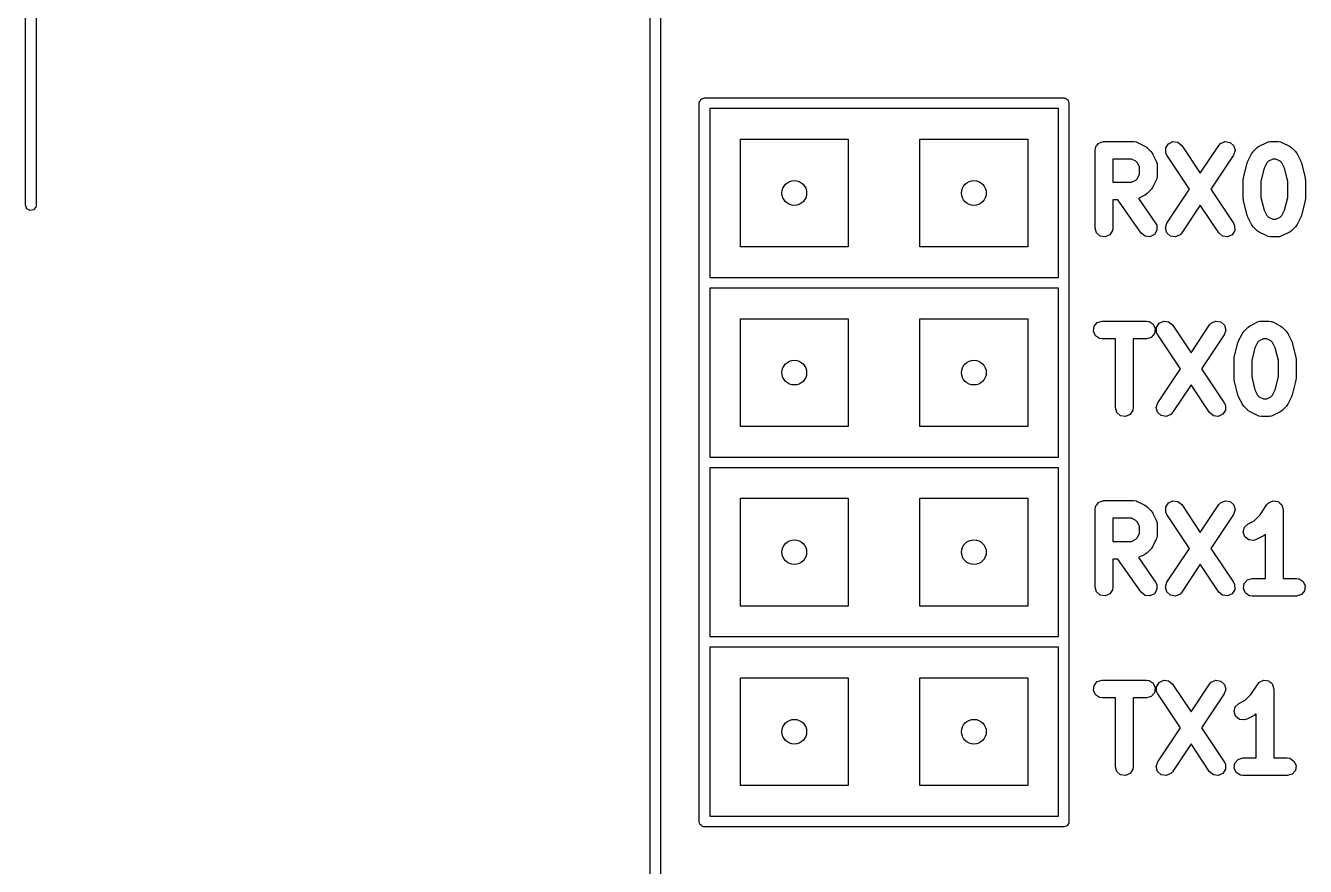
# Model space of a CAD drawing. Extents: x 0.02 to 3.19, y 0.04 to 3.94.
# Drawn here: x 2.472 to 3.185, y 2.2 to 2.668 of the extents above; entities that cross this region are included whole.
import ezdxf

# ---------------------------------------------------------------- set-up
doc = ezdxf.new("R2010")
doc.units = 0
doc.header["$MEASUREMENT"] = 0
doc.layers.add('BLACK', color=7, linetype='CONTINUOUS')

msp = doc.modelspace()

# ---------------------------------------------------------------- linework, layer by layer
at = {"layer": 'BLACK', "linetype": 'CONTINUOUS'}
for p, q in [((2.82559, 3.55), (2.82559, 2.05)), ((2.81969, 2.05295), (2.81969, 3.54705)), ((2.47205, 2.56817), (2.47205, 2.7152)), ((2.47795, 2.7152), (2.47795, 2.56817)), ((2.84705, 2.625), (2.84711, 2.62538)), ((2.84705, 2.525), (2.84705, 2.625)), ((2.84709, 2.62551), (2.84716, 2.62563)), ((2.84711, 2.62538), (2.84709, 2.62551)), ((2.84716, 2.62563), (2.84723, 2.62601)), ((2.84723, 2.62601), (2.84772, 2.6266)), ((2.84772, 2.6266), (2.8481, 2.62726)), ((2.8481, 2.62726), (2.84835, 2.62735)), ((2.84835, 2.62735), (2.84852, 2.62756)), ((2.84852, 2.62756), (2.84928, 2.62769)), ((2.84928, 2.62769), (2.85, 2.62795)), ((2.85, 2.62795), (3.05, 2.62795)), ((3.05, 2.62795), (3.05038, 2.62789)), ((3.05038, 2.62789), (3.05051, 2.62791)), ((3.05051, 2.62791), (3.05063, 2.62784)), ((3.05063, 2.62784), (3.05101, 2.62777)), ((3.05101, 2.62777), (3.0516, 2.62728)), ((3.0516, 2.62728), (3.05226, 2.6269)), ((3.05226, 2.6269), (3.05235, 2.62665)), ((3.05235, 2.62665), (3.05256, 2.62648)), ((3.05256, 2.62648), (3.05269, 2.62572)), ((3.05269, 2.62572), (3.05295, 2.625)), ((3.05295, 2.625), (3.05295, 2.525)), ((2.85295, 2.62205), (2.85295, 2.52795)), ((3.04705, 2.62205), (2.85295, 2.62205)), ((3.04705, 2.52795), (3.04705, 2.62205)), ((2.87, 2.545), (2.87, 2.605)), ((2.87, 2.605), (2.93, 2.605)), ((2.93, 2.605), (2.93, 2.545)), ((2.97, 2.545), (2.97, 2.605)), ((2.97, 2.605), (3.03, 2.605)), ((3.03, 2.605), (3.03, 2.545)), ((3.06789, 2.60047), (3.06794, 2.60083)), ((3.06794, 2.60083), (3.06862, 2.60162)), ((3.06862, 2.60162), (3.06919, 2.6025)), ((3.06919, 2.6025), (3.06952, 2.60265)), ((3.06952, 2.60265), (3.06975, 2.60292)), ((3.06975, 2.60292), (3.07076, 2.60322)), ((3.07076, 2.60322), (3.07171, 2.60366)), ((3.07171, 2.60366), (3.07207, 2.6036)), ((3.07207, 2.6036), (3.07241, 2.60371)), ((3.07241, 2.60371), (3.08891, 2.60371)), ((3.08891, 2.60371), (3.0903, 2.60351)), ((3.0903, 2.60351), (3.09067, 2.60326)), ((3.09067, 2.60326), (3.09111, 2.60319)), ((3.09111, 2.60319), (3.09524, 2.60112)), ((3.09524, 2.60112), (3.09639, 2.60033)), ((3.10685, 2.60009), (3.10831, 2.60245)), ((3.10831, 2.60245), (3.11081, 2.60364)), ((3.11081, 2.60364), (3.11356, 2.60329)), ((3.11356, 2.60329), (3.11569, 2.60151)), ((3.11569, 2.60151), (3.12603, 2.586)), ((3.12603, 2.586), (3.13637, 2.60151)), ((3.13637, 2.60151), (3.13731, 2.60256)), ((3.13731, 2.60256), (3.13985, 2.60367)), ((3.13985, 2.60367), (3.14259, 2.60323)), ((3.14259, 2.60323), (3.14465, 2.60137)), ((3.14465, 2.60137), (3.14539, 2.5987)), ((3.15761, 2.6002), (3.15873, 2.60104)), ((3.15873, 2.60104), (3.15882, 2.60106)), ((3.15882, 2.60106), (3.15889, 2.60112)), ((3.15889, 2.60112), (3.16301, 2.60319)), ((3.16301, 2.60319), (3.16434, 2.60363)), ((3.16434, 2.60363), (3.16479, 2.60358)), ((3.16479, 2.60358), (3.16521, 2.60371)), ((3.16521, 2.60371), (3.16934, 2.60371)), ((3.16934, 2.60371), (3.17072, 2.60351)), ((3.17072, 2.60351), (3.1711, 2.60326)), ((3.1711, 2.60326), (3.17154, 2.60319)), ((3.17154, 2.60319), (3.17566, 2.60112)), ((3.17566, 2.60112), (3.17681, 2.60033)), ((3.06749, 2.59878), (3.06769, 2.60017)), ((3.06749, 2.55548), (3.06749, 2.59878)), ((3.06769, 2.60017), (3.06789, 2.60047)), ((3.08775, 2.59386), (3.07733, 2.59386)), ((3.07733, 2.59386), (3.07733, 2.58102)), ((3.09012, 2.59268), (3.08775, 2.59386)), ((3.09639, 2.60033), (3.09643, 2.60025)), ((3.09643, 2.60025), (3.09652, 2.6002)), ((3.09652, 2.6002), (3.09858, 2.59814)), ((3.09858, 2.59814), (3.09942, 2.59702)), ((3.09942, 2.59702), (3.09944, 2.59693)), ((3.09944, 2.59693), (3.0995, 2.59686)), ((3.0995, 2.59686), (3.10156, 2.59274)), ((3.1069, 2.59732), (3.10685, 2.60009)), ((3.1075, 2.59605), (3.1069, 2.59732)), ((3.12012, 2.57713), (3.1075, 2.59605)), ((3.14456, 2.59605), (3.13195, 2.57713)), ((3.14539, 2.5987), (3.14456, 2.59605)), ((3.15256, 2.59274), (3.15463, 2.59686)), ((3.15463, 2.59686), (3.15542, 2.59801)), ((3.15542, 2.59801), (3.1555, 2.59806)), ((3.1555, 2.59806), (3.15555, 2.59814)), ((3.15555, 2.59814), (3.15761, 2.6002)), ((3.16638, 2.59386), (3.164, 2.59268)), ((3.16818, 2.59386), (3.16638, 2.59386)), ((3.17055, 2.59268), (3.16818, 2.59386)), ((3.17681, 2.60033), (3.17686, 2.60025)), ((3.17686, 2.60025), (3.17694, 2.6002)), ((3.17694, 2.6002), (3.179, 2.59814)), ((3.179, 2.59814), (3.17984, 2.59702)), ((3.17984, 2.59702), (3.17986, 2.59693)), ((3.17986, 2.59693), (3.17993, 2.59686)), ((3.17993, 2.59686), (3.18199, 2.59274)), ((3.09105, 2.59174), (3.09012, 2.59268)), ((3.09224, 2.58937), (3.09105, 2.59174)), ((3.09224, 2.58551), (3.09224, 2.58937)), ((3.10156, 2.59274), (3.102, 2.59141)), ((3.102, 2.59141), (3.10196, 2.59096)), ((3.10196, 2.59096), (3.10208, 2.59054)), ((3.10208, 2.59054), (3.10208, 2.58435)), ((3.15013, 2.58348), (3.15219, 2.59173)), ((3.15219, 2.59173), (3.15253, 2.59257)), ((3.15253, 2.59257), (3.15256, 2.59274)), ((3.16161, 2.58882), (3.15982, 2.58168)), ((3.16307, 2.59174), (3.16161, 2.58882)), ((3.164, 2.59268), (3.16307, 2.59174)), ((3.17148, 2.59174), (3.17055, 2.59268)), ((3.17294, 2.58882), (3.17148, 2.59174)), ((3.17473, 2.58168), (3.17294, 2.58882)), ((3.18199, 2.59274), (3.18227, 2.59188)), ((3.18227, 2.59188), (3.18236, 2.59173)), ((3.18236, 2.59173), (3.18442, 2.58348)), ((3.07733, 2.58102), (3.08775, 2.58102)), ((3.08775, 2.58102), (3.09012, 2.58221)), ((3.09012, 2.58221), (3.09105, 2.58314)), ((3.09105, 2.58314), (3.09224, 2.58551)), ((3.10156, 2.58215), (3.0995, 2.57802)), ((3.10164, 2.58259), (3.10156, 2.58215)), ((3.10188, 2.58296), (3.10164, 2.58259)), ((3.10208, 2.58435), (3.10188, 2.58296)), ((3.14998, 2.58229), (3.15013, 2.58335)), ((3.14998, 2.57198), (3.14998, 2.58229)), ((3.15013, 2.58335), (3.15013, 2.58348)), ((3.15982, 2.58168), (3.15982, 2.57258)), ((3.17473, 2.57258), (3.17473, 2.58168)), ((3.18442, 2.58348), (3.18453, 2.58241)), ((3.18453, 2.58241), (3.18457, 2.58229)), ((3.18457, 2.58229), (3.18457, 2.57198)), ((3.09524, 2.57376), (3.09163, 2.57196)), ((3.0953, 2.57382), (3.09524, 2.57376)), ((3.09539, 2.57384), (3.0953, 2.57382)), ((3.09652, 2.57468), (3.09539, 2.57384)), ((3.09858, 2.57674), (3.09652, 2.57468)), ((3.09862, 2.57683), (3.09858, 2.57674)), ((3.0987, 2.57687), (3.09862, 2.57683)), ((3.0995, 2.57802), (3.0987, 2.57687)), ((3.1075, 2.55821), (3.12012, 2.57713)), ((3.13195, 2.57713), (3.14456, 2.55821)), ((3.15982, 2.57258), (3.16161, 2.56544)), ((3.17294, 2.56544), (3.17473, 2.57258)), ((2.47274, 2.56628), (2.47205, 2.56817)), ((2.47449, 2.56527), (2.47274, 2.56628)), ((2.47648, 2.56562), (2.47449, 2.56527)), ((2.47777, 2.56716), (2.47648, 2.56562)), ((2.47795, 2.56817), (2.47777, 2.56716)), ((3.08016, 2.57118), (3.07733, 2.57118)), ((3.07733, 2.57118), (3.07733, 2.55548)), ((3.09313, 2.55266), (3.08016, 2.57118)), ((3.09163, 2.57196), (3.10119, 2.5583)), ((3.12603, 2.56826), (3.11569, 2.55275)), ((3.13637, 2.55275), (3.12603, 2.56826)), ((3.15002, 2.57185), (3.14998, 2.57198)), ((3.15013, 2.57078), (3.15002, 2.57185)), ((3.15219, 2.56253), (3.15013, 2.57078)), ((3.16161, 2.56544), (3.16307, 2.56252)), ((3.17148, 2.56252), (3.17294, 2.56544)), ((3.18442, 2.57078), (3.18236, 2.56253)), ((3.18457, 2.57198), (3.18442, 2.57092)), ((3.18442, 2.57092), (3.18442, 2.57078)), ((3.10119, 2.5583), (3.10182, 2.55705)), ((3.10667, 2.55556), (3.1075, 2.55821)), ((3.14456, 2.55821), (3.14516, 2.55694)), ((3.15228, 2.56238), (3.15219, 2.56253)), ((3.15256, 2.56153), (3.15228, 2.56238)), ((3.15463, 2.5574), (3.15256, 2.56153)), ((3.16307, 2.56252), (3.164, 2.56158)), ((3.164, 2.56158), (3.16638, 2.5604)), ((3.16638, 2.5604), (3.16818, 2.5604)), ((3.16818, 2.5604), (3.17055, 2.56158)), ((3.17055, 2.56158), (3.17148, 2.56252)), ((3.18199, 2.56153), (3.17993, 2.5574)), ((3.18202, 2.56169), (3.18199, 2.56153)), ((3.18236, 2.56253), (3.18202, 2.56169)), ((3.06827, 2.55282), (3.06749, 2.55548)), ((3.07037, 2.551), (3.06827, 2.55282)), ((3.07311, 2.55061), (3.07037, 2.551)), ((3.07564, 2.55176), (3.07311, 2.55061)), ((3.07713, 2.55409), (3.07564, 2.55176)), ((3.07733, 2.55548), (3.07713, 2.55409)), ((3.09529, 2.55092), (3.09313, 2.55266)), ((3.09805, 2.55064), (3.09529, 2.55092)), ((3.10053, 2.55189), (3.09805, 2.55064)), ((3.10193, 2.55428), (3.10053, 2.55189)), ((3.10182, 2.55705), (3.10193, 2.55428)), ((3.10741, 2.55289), (3.10667, 2.55556)), ((3.10948, 2.55104), (3.10741, 2.55289)), ((3.11221, 2.55059), (3.10948, 2.55104)), ((3.11476, 2.5517), (3.11221, 2.55059)), ((3.11569, 2.55275), (3.11476, 2.5517)), ((3.1385, 2.55097), (3.13637, 2.55275)), ((3.14125, 2.55062), (3.1385, 2.55097)), ((3.14375, 2.55181), (3.14125, 2.55062)), ((3.14521, 2.55417), (3.14375, 2.55181)), ((3.14516, 2.55694), (3.14521, 2.55417)), ((3.15469, 2.55733), (3.15463, 2.5574)), ((3.15471, 2.55724), (3.15469, 2.55733)), ((3.15555, 2.55612), (3.15471, 2.55724)), ((3.15761, 2.55406), (3.15555, 2.55612)), ((3.15769, 2.55402), (3.15761, 2.55406)), ((3.15774, 2.55394), (3.15769, 2.55402)), ((3.15889, 2.55314), (3.15774, 2.55394)), ((3.16301, 2.55108), (3.15889, 2.55314)), ((3.16345, 2.551), (3.16301, 2.55108)), ((3.16383, 2.55076), (3.16345, 2.551)), ((3.17154, 2.55108), (3.17021, 2.55063)), ((3.17566, 2.55314), (3.17154, 2.55108)), ((3.17573, 2.5532), (3.17566, 2.55314)), ((3.17582, 2.55322), (3.17573, 2.5532)), ((3.17694, 2.55406), (3.17582, 2.55322)), ((3.179, 2.55612), (3.17694, 2.55406)), ((3.17905, 2.5562), (3.179, 2.55612)), ((3.17913, 2.55625), (3.17905, 2.5562)), ((3.17993, 2.5574), (3.17913, 2.55625)), ((2.93, 2.545), (2.87, 2.545)), ((3.03, 2.545), (2.97, 2.545)), ((3.16521, 2.55056), (3.16383, 2.55076)), ((3.16934, 2.55056), (3.16521, 2.55056)), ((3.16977, 2.55068), (3.16934, 2.55056)), ((3.17021, 2.55063), (3.16977, 2.55068)), ((2.84705, 2.425), (2.84705, 2.525)), ((2.84705, 2.525), (2.84705, 2.525)), ((2.85295, 2.52795), (3.04705, 2.52795)), ((3.05295, 2.525), (3.05295, 2.425)), ((2.85295, 2.52205), (2.85295, 2.42795)), ((3.04705, 2.52205), (2.85295, 2.52205)), ((3.04705, 2.42795), (3.04705, 2.52205)), ((2.87, 2.445), (2.87, 2.505)), ((2.87, 2.505), (2.93, 2.505)), ((2.93, 2.505), (2.93, 2.445)), ((2.97, 2.445), (2.97, 2.505)), ((2.97, 2.505), (3.03, 2.505)), ((3.03, 2.505), (3.03, 2.445)), ((3.06691, 2.50083), (3.06872, 2.50292)), ((3.06872, 2.50292), (3.07138, 2.50371)), ((3.07138, 2.50371), (3.09613, 2.50371)), ((3.09613, 2.50371), (3.09752, 2.50351)), ((3.09752, 2.50351), (3.09985, 2.50201)), ((3.09985, 2.50201), (3.101, 2.49948)), ((3.1017, 2.50009), (3.10316, 2.50245)), ((3.10316, 2.50245), (3.10566, 2.50364)), ((3.10566, 2.50364), (3.10841, 2.50329)), ((3.10841, 2.50329), (3.11053, 2.50151)), ((3.11053, 2.50151), (3.12088, 2.486)), ((3.12088, 2.486), (3.13122, 2.50151)), ((3.13122, 2.50151), (3.13215, 2.50256)), ((3.13215, 2.50256), (3.13469, 2.50367)), ((3.13469, 2.50367), (3.13743, 2.50323)), ((3.13743, 2.50323), (3.1395, 2.50137)), ((3.1395, 2.50137), (3.14023, 2.4987)), ((3.15245, 2.5002), (3.15358, 2.50104)), ((3.15358, 2.50104), (3.15367, 2.50106)), ((3.15367, 2.50106), (3.15373, 2.50112)), ((3.15373, 2.50112), (3.15786, 2.50319)), ((3.15786, 2.50319), (3.15919, 2.50363)), ((3.15919, 2.50363), (3.15963, 2.50358)), ((3.15963, 2.50358), (3.16006, 2.50371)), ((3.16006, 2.50371), (3.16418, 2.50371)), ((3.16418, 2.50371), (3.16557, 2.50351)), ((3.16557, 2.50351), (3.16594, 2.50326)), ((3.16594, 2.50326), (3.16638, 2.50319)), ((3.16638, 2.50319), (3.17051, 2.50112)), ((3.17051, 2.50112), (3.17166, 2.50033)), ((3.06651, 2.49808), (3.06691, 2.50083)), ((3.06766, 2.49556), (3.06651, 2.49808)), ((3.07, 2.49406), (3.06766, 2.49556)), ((3.07138, 2.49386), (3.07, 2.49406)), ((3.07883, 2.49386), (3.07138, 2.49386)), ((3.07883, 2.45548), (3.07883, 2.49386)), ((3.09613, 2.49386), (3.08868, 2.49386)), ((3.08868, 2.49386), (3.08868, 2.45548)), ((3.09879, 2.49464), (3.09613, 2.49386)), ((3.10061, 2.49674), (3.09879, 2.49464)), ((3.101, 2.49948), (3.10061, 2.49674)), ((3.10174, 2.49732), (3.1017, 2.50009)), ((3.10235, 2.49605), (3.10174, 2.49732)), ((3.11496, 2.47713), (3.10235, 2.49605)), ((3.13941, 2.49605), (3.12679, 2.47713)), ((3.14023, 2.4987), (3.13941, 2.49605)), ((3.14741, 2.49274), (3.14947, 2.49686)), ((3.14947, 2.49686), (3.15027, 2.49801)), ((3.15027, 2.49801), (3.15035, 2.49806)), ((3.15035, 2.49806), (3.15039, 2.49814)), ((3.15039, 2.49814), (3.15245, 2.5002)), ((3.16122, 2.49386), (3.15885, 2.49268)), ((3.16302, 2.49386), (3.16122, 2.49386)), ((3.16539, 2.49268), (3.16302, 2.49386)), ((3.17166, 2.50033), (3.17171, 2.50025)), ((3.17171, 2.50025), (3.17179, 2.5002)), ((3.17179, 2.5002), (3.17385, 2.49814)), ((3.17385, 2.49814), (3.17469, 2.49702)), ((3.17469, 2.49702), (3.17471, 2.49693)), ((3.17471, 2.49693), (3.17477, 2.49686)), ((3.17477, 2.49686), (3.17683, 2.49274)), ((3.14497, 2.48348), (3.14703, 2.49173)), ((3.14703, 2.49173), (3.14738, 2.49257)), ((3.14738, 2.49257), (3.14741, 2.49274)), ((3.15645, 2.48882), (3.15467, 2.48168)), ((3.15792, 2.49174), (3.15645, 2.48882)), ((3.15885, 2.49268), (3.15792, 2.49174)), ((3.16632, 2.49174), (3.16539, 2.49268)), ((3.16779, 2.48882), (3.16632, 2.49174)), ((3.16957, 2.48168), (3.16779, 2.48882)), ((3.17683, 2.49274), (3.17712, 2.49188)), ((3.17712, 2.49188), (3.17721, 2.49173)), ((3.17721, 2.49173), (3.17927, 2.48348)), ((3.14483, 2.48229), (3.14498, 2.48335)), ((3.14483, 2.47198), (3.14483, 2.48229)), ((3.14498, 2.48335), (3.14497, 2.48348)), ((3.15467, 2.48168), (3.15467, 2.47258)), ((3.16957, 2.47258), (3.16957, 2.48168)), ((3.17927, 2.48348), (3.17938, 2.48241)), ((3.17938, 2.48241), (3.17942, 2.48229)), ((3.17942, 2.48229), (3.17942, 2.47198)), ((3.10235, 2.45821), (3.11496, 2.47713)), ((3.12679, 2.47713), (3.13941, 2.45821)), ((3.15467, 2.47258), (3.15645, 2.46544)), ((3.16779, 2.46544), (3.16957, 2.47258)), ((3.12088, 2.46826), (3.11053, 2.45275)), ((3.13122, 2.45275), (3.12088, 2.46826)), ((3.14486, 2.47185), (3.14483, 2.47198)), ((3.14497, 2.47078), (3.14486, 2.47185)), ((3.14703, 2.46253), (3.14497, 2.47078)), ((3.15645, 2.46544), (3.15792, 2.46252)), ((3.16632, 2.46252), (3.16779, 2.46544)), ((3.17927, 2.47078), (3.17721, 2.46253)), ((3.17942, 2.47198), (3.17926, 2.47092)), ((3.17926, 2.47092), (3.17927, 2.47078)), ((3.10152, 2.45556), (3.10235, 2.45821)), ((3.13941, 2.45821), (3.14001, 2.45694)), ((3.14712, 2.46238), (3.14703, 2.46253)), ((3.14741, 2.46153), (3.14712, 2.46238)), ((3.14947, 2.4574), (3.14741, 2.46153)), ((3.15792, 2.46252), (3.15885, 2.46158)), ((3.15885, 2.46158), (3.16122, 2.4604)), ((3.16122, 2.4604), (3.16302, 2.4604)), ((3.16302, 2.4604), (3.16539, 2.46158)), ((3.16539, 2.46158), (3.16632, 2.46252)), ((3.17683, 2.46153), (3.17477, 2.4574)), ((3.17686, 2.46169), (3.17683, 2.46153)), ((3.17721, 2.46253), (3.17686, 2.46169)), ((3.07962, 2.45282), (3.07883, 2.45548)), ((3.08171, 2.451), (3.07962, 2.45282)), ((3.08698, 2.45176), (3.08446, 2.45061)), ((3.08848, 2.45409), (3.08698, 2.45176)), ((3.08868, 2.45548), (3.08848, 2.45409)), ((3.10226, 2.45289), (3.10152, 2.45556)), ((3.10432, 2.45104), (3.10226, 2.45289)), ((3.1096, 2.4517), (3.10706, 2.45059)), ((3.11053, 2.45275), (3.1096, 2.4517)), ((3.13334, 2.45097), (3.13122, 2.45275)), ((3.1386, 2.45181), (3.13609, 2.45062)), ((3.14006, 2.45417), (3.1386, 2.45181)), ((3.14001, 2.45694), (3.14006, 2.45417)), ((3.14953, 2.45733), (3.14947, 2.4574)), ((3.14955, 2.45724), (3.14953, 2.45733)), ((3.15039, 2.45612), (3.14955, 2.45724)), ((3.15245, 2.45406), (3.15039, 2.45612)), ((3.15253, 2.45402), (3.15245, 2.45406)), ((3.15258, 2.45394), (3.15253, 2.45402)), ((3.15373, 2.45314), (3.15258, 2.45394)), ((3.15786, 2.45108), (3.15373, 2.45314)), ((3.1583, 2.451), (3.15786, 2.45108)), ((3.16638, 2.45108), (3.16505, 2.45063)), ((3.17051, 2.45314), (3.16638, 2.45108)), ((3.17058, 2.4532), (3.17051, 2.45314)), ((3.17067, 2.45322), (3.17058, 2.4532)), ((3.17179, 2.45406), (3.17067, 2.45322)), ((3.17385, 2.45612), (3.17179, 2.45406)), ((3.17389, 2.4562), (3.17385, 2.45612)), ((3.17397, 2.45625), (3.17389, 2.4562)), ((3.17477, 2.4574), (3.17397, 2.45625)), ((2.93, 2.445), (2.87, 2.445)), ((3.03, 2.445), (2.97, 2.445)), ((3.08446, 2.45061), (3.08171, 2.451)), ((3.10706, 2.45059), (3.10432, 2.45104)), ((3.13609, 2.45062), (3.13334, 2.45097)), ((3.15867, 2.45076), (3.1583, 2.451)), ((3.16006, 2.45056), (3.15867, 2.45076)), ((3.16418, 2.45056), (3.16006, 2.45056)), ((3.16461, 2.45068), (3.16418, 2.45056)), ((3.16505, 2.45063), (3.16461, 2.45068)), ((2.84705, 2.325), (2.84705, 2.425)), ((2.84705, 2.425), (2.84705, 2.425)), ((2.85295, 2.42795), (3.04705, 2.42795)), ((3.05295, 2.425), (3.05295, 2.325)), ((2.85295, 2.42205), (2.85295, 2.32795)), ((3.04705, 2.42205), (2.85295, 2.42205)), ((3.04705, 2.32795), (3.04705, 2.42205)), ((2.87, 2.345), (2.87, 2.405)), ((2.87, 2.405), (2.93, 2.405)), ((2.93, 2.405), (2.93, 2.345)), ((2.97, 2.345), (2.97, 2.405)), ((2.97, 2.405), (3.03, 2.405)), ((3.03, 2.405), (3.03, 2.345)), ((3.06794, 2.40083), (3.06862, 2.40162)), ((3.06862, 2.40162), (3.06919, 2.4025)), ((3.06919, 2.4025), (3.06952, 2.40265)), ((3.06952, 2.40265), (3.06975, 2.40292)), ((3.06975, 2.40292), (3.07076, 2.40322)), ((3.07076, 2.40322), (3.07171, 2.40366)), ((3.07171, 2.40366), (3.07207, 2.4036)), ((3.07207, 2.4036), (3.07241, 2.40371)), ((3.07241, 2.40371), (3.08891, 2.40371)), ((3.08891, 2.40371), (3.0903, 2.40351)), ((3.0903, 2.40351), (3.09067, 2.40326)), ((3.09067, 2.40326), (3.09111, 2.40319)), ((3.09111, 2.40319), (3.09524, 2.40112)), ((3.10685, 2.40009), (3.10831, 2.40245)), ((3.10831, 2.40245), (3.11081, 2.40364)), ((3.11081, 2.40364), (3.11356, 2.40329)), ((3.11356, 2.40329), (3.11569, 2.40151)), ((3.11569, 2.40151), (3.12603, 2.386)), ((3.12603, 2.386), (3.13637, 2.40151)), ((3.13637, 2.40151), (3.13731, 2.40256)), ((3.13731, 2.40256), (3.13985, 2.40367)), ((3.13985, 2.40367), (3.14259, 2.40323)), ((3.14259, 2.40323), (3.14465, 2.40137)), ((3.14465, 2.40137), (3.14539, 2.3987)), ((3.15933, 2.39573), (3.16318, 2.40151)), ((3.16318, 2.40151), (3.16402, 2.40244)), ((3.16402, 2.40244), (3.16405, 2.4025)), ((3.16405, 2.4025), (3.16408, 2.40252)), ((3.16408, 2.40252), (3.16412, 2.40256)), ((3.16412, 2.40256), (3.16535, 2.4031)), ((3.16535, 2.4031), (3.16658, 2.40366)), ((3.16658, 2.40366), (3.16662, 2.40365)), ((3.16662, 2.40365), (3.16666, 2.40367)), ((3.16666, 2.40367), (3.16799, 2.40345)), ((3.16799, 2.40345), (3.16932, 2.40326)), ((3.16932, 2.40326), (3.16935, 2.40323)), ((3.16935, 2.40323), (3.1694, 2.40323)), ((3.1694, 2.40323), (3.1704, 2.40233)), ((3.1704, 2.40233), (3.17142, 2.40144)), ((3.17142, 2.40144), (3.17143, 2.4014)), ((3.17143, 2.4014), (3.17146, 2.40137)), ((3.17146, 2.40137), (3.17182, 2.40008)), ((3.06749, 2.39878), (3.06769, 2.40017)), ((3.06749, 2.35548), (3.06749, 2.39878)), ((3.06769, 2.40017), (3.06789, 2.40047)), ((3.06789, 2.40047), (3.06794, 2.40083)), ((3.09524, 2.40112), (3.09639, 2.40033)), ((3.09639, 2.40033), (3.09643, 2.40025)), ((3.09643, 2.40025), (3.09652, 2.4002)), ((3.09652, 2.4002), (3.09858, 2.39814)), ((3.09858, 2.39814), (3.09942, 2.39702)), ((3.09942, 2.39702), (3.09944, 2.39693)), ((3.09944, 2.39693), (3.0995, 2.39686)), ((3.0995, 2.39686), (3.10156, 2.39274)), ((3.1069, 2.39732), (3.10685, 2.40009)), ((3.1075, 2.39605), (3.1069, 2.39732)), ((3.12012, 2.37713), (3.1075, 2.39605)), ((3.14456, 2.39605), (3.13195, 2.37713)), ((3.14539, 2.3987), (3.14456, 2.39605)), ((3.15611, 2.39252), (3.15933, 2.39573)), ((3.17182, 2.40008), (3.1722, 2.39878)), ((3.1722, 2.39878), (3.1722, 2.3604)), ((3.08775, 2.39386), (3.07733, 2.39386)), ((3.07733, 2.39386), (3.07733, 2.38102)), ((3.09012, 2.39268), (3.08775, 2.39386)), ((3.09105, 2.39174), (3.09012, 2.39268)), ((3.09224, 2.38937), (3.09105, 2.39174)), ((3.09224, 2.38551), (3.09224, 2.38937)), ((3.10156, 2.39274), (3.102, 2.39141)), ((3.102, 2.39141), (3.10196, 2.39096)), ((3.10196, 2.39096), (3.10208, 2.39054)), ((3.10208, 2.39054), (3.10208, 2.38435)), ((3.14998, 2.38624), (3.15067, 2.38892)), ((3.15067, 2.38892), (3.1527, 2.39081)), ((3.1527, 2.39081), (3.15611, 2.39252)), ((3.07733, 2.38102), (3.08775, 2.38102)), ((3.08775, 2.38102), (3.09012, 2.38221)), ((3.09012, 2.38221), (3.09105, 2.38314)), ((3.09105, 2.38314), (3.09224, 2.38551)), ((3.10156, 2.38215), (3.0995, 2.37802)), ((3.10164, 2.38259), (3.10156, 2.38215)), ((3.10188, 2.38296), (3.10164, 2.38259)), ((3.10208, 2.38435), (3.10188, 2.38296)), ((3.15086, 2.38361), (3.14998, 2.38624)), ((3.15302, 2.38186), (3.15086, 2.38361)), ((3.15577, 2.38157), (3.15302, 2.38186)), ((3.1571, 2.38201), (3.15577, 2.38157)), ((3.16123, 2.38407), (3.1571, 2.38201)), ((3.1613, 2.38413), (3.16123, 2.38407)), ((3.16139, 2.38415), (3.1613, 2.38413)), ((3.16235, 2.38488), (3.16139, 2.38415)), ((3.16235, 2.3604), (3.16235, 2.38488)), ((3.09524, 2.37376), (3.09163, 2.37196)), ((3.0953, 2.37382), (3.09524, 2.37376)), ((3.09539, 2.37384), (3.0953, 2.37382)), ((3.09652, 2.37468), (3.09539, 2.37384)), ((3.09858, 2.37674), (3.09652, 2.37468)), ((3.09862, 2.37683), (3.09858, 2.37674)), ((3.0987, 2.37687), (3.09862, 2.37683)), ((3.0995, 2.37802), (3.0987, 2.37687)), ((3.1075, 2.35821), (3.12012, 2.37713)), ((3.13195, 2.37713), (3.14456, 2.35821)), ((3.08016, 2.37118), (3.07733, 2.37118)), ((3.07733, 2.37118), (3.07733, 2.35548)), ((3.09313, 2.35265), (3.08016, 2.37118)), ((3.09163, 2.37196), (3.10119, 2.3583)), ((3.12603, 2.36826), (3.11569, 2.35275)), ((3.13637, 2.35275), (3.12603, 2.36826)), ((3.15043, 2.35752), (3.15224, 2.35962)), ((3.15224, 2.35962), (3.1549, 2.3604)), ((3.1549, 2.3604), (3.16235, 2.3604)), ((3.1722, 2.3604), (3.17965, 2.3604)), ((3.17965, 2.3604), (3.18104, 2.3602)), ((3.18104, 2.3602), (3.18337, 2.3587)), ((3.18337, 2.3587), (3.18452, 2.35618)), ((3.06827, 2.35282), (3.06749, 2.35548)), ((3.07037, 2.351), (3.06827, 2.35282)), ((3.07564, 2.35176), (3.07311, 2.35061)), ((3.07713, 2.35409), (3.07564, 2.35176)), ((3.07733, 2.35548), (3.07713, 2.35409)), ((3.09529, 2.35092), (3.09313, 2.35265)), ((3.10053, 2.35189), (3.09805, 2.35064)), ((3.10193, 2.35428), (3.10053, 2.35189)), ((3.10119, 2.3583), (3.10182, 2.35705)), ((3.10182, 2.35705), (3.10193, 2.35428)), ((3.10667, 2.35556), (3.1075, 2.35821)), ((3.10741, 2.35289), (3.10667, 2.35556)), ((3.10948, 2.35104), (3.10741, 2.35289)), ((3.11476, 2.3517), (3.11221, 2.35059)), ((3.11569, 2.35275), (3.11476, 2.3517)), ((3.1385, 2.35097), (3.13637, 2.35275)), ((3.14375, 2.35181), (3.14125, 2.35062)), ((3.14521, 2.35417), (3.14375, 2.35181)), ((3.14456, 2.35821), (3.14516, 2.35694)), ((3.14516, 2.35694), (3.14521, 2.35417)), ((3.15003, 2.35478), (3.15043, 2.35752)), ((3.15118, 2.35225), (3.15003, 2.35478)), ((3.15352, 2.35076), (3.15118, 2.35225)), ((3.18231, 2.35134), (3.17965, 2.35056)), ((3.18413, 2.35343), (3.18231, 2.35134)), ((3.18452, 2.35618), (3.18413, 2.35343)), ((2.93, 2.345), (2.87, 2.345)), ((3.03, 2.345), (2.97, 2.345)), ((3.07311, 2.35061), (3.07037, 2.351)), ((3.09805, 2.35064), (3.09529, 2.35092)), ((3.11221, 2.35059), (3.10948, 2.35104)), ((3.14125, 2.35062), (3.1385, 2.35097)), ((3.1549, 2.35056), (3.15352, 2.35076)), ((3.17965, 2.35056), (3.1549, 2.35056)), ((2.84705, 2.225), (2.84705, 2.325)), ((2.84705, 2.325), (2.84705, 2.325)), ((2.85295, 2.32795), (3.04705, 2.32795)), ((3.05295, 2.325), (3.05295, 2.225)), ((2.85295, 2.32205), (2.85295, 2.22795)), ((3.04705, 2.32205), (2.85295, 2.32205)), ((3.04705, 2.22795), (3.04705, 2.32205)), ((2.87, 2.245), (2.87, 2.305)), ((2.87, 2.305), (2.93, 2.305)), ((2.93, 2.305), (2.93, 2.245)), ((2.97, 2.245), (2.97, 2.305)), ((2.97, 2.305), (3.03, 2.305)), ((3.03, 2.305), (3.03, 2.245)), ((3.06691, 2.30083), (3.06872, 2.30292)), ((3.06872, 2.30292), (3.07138, 2.30371)), ((3.07138, 2.30371), (3.09613, 2.30371)), ((3.09613, 2.30371), (3.09752, 2.30351)), ((3.09752, 2.30351), (3.09985, 2.30201)), ((3.09985, 2.30201), (3.101, 2.29948)), ((3.1017, 2.30009), (3.10316, 2.30245)), ((3.10316, 2.30245), (3.10566, 2.30364)), ((3.10566, 2.30364), (3.10841, 2.30329)), ((3.10841, 2.30329), (3.11053, 2.30151)), ((3.11053, 2.30151), (3.12088, 2.286)), ((3.12088, 2.286), (3.13122, 2.30151)), ((3.13122, 2.30151), (3.13215, 2.30256)), ((3.13215, 2.30256), (3.13469, 2.30367)), ((3.13469, 2.30367), (3.13743, 2.30323)), ((3.13743, 2.30323), (3.1395, 2.30137)), ((3.15417, 2.29573), (3.15803, 2.30151)), ((3.15803, 2.30151), (3.15886, 2.30244)), ((3.15886, 2.30244), (3.1589, 2.3025)), ((3.1589, 2.3025), (3.15892, 2.30252)), ((3.15892, 2.30252), (3.15896, 2.30256)), ((3.15896, 2.30256), (3.16019, 2.3031)), ((3.16019, 2.3031), (3.16142, 2.30366)), ((3.16142, 2.30366), (3.16146, 2.30365)), ((3.16146, 2.30365), (3.1615, 2.30367)), ((3.1615, 2.30367), (3.16283, 2.30345)), ((3.16283, 2.30345), (3.16416, 2.30326)), ((3.16416, 2.30326), (3.1642, 2.30323)), ((3.1642, 2.30323), (3.16424, 2.30323)), ((3.16424, 2.30323), (3.16524, 2.30233)), ((3.16524, 2.30233), (3.16626, 2.30144)), ((3.16626, 2.30144), (3.16627, 2.3014)), ((3.06651, 2.29808), (3.06691, 2.30083)), ((3.06766, 2.29556), (3.06651, 2.29808)), ((3.07, 2.29406), (3.06766, 2.29556)), ((3.09879, 2.29464), (3.09613, 2.29386)), ((3.10061, 2.29674), (3.09879, 2.29464)), ((3.101, 2.29948), (3.10061, 2.29674)), ((3.10174, 2.29732), (3.1017, 2.30009)), ((3.10235, 2.29605), (3.10174, 2.29732)), ((3.11496, 2.27713), (3.10235, 2.29605)), ((3.13941, 2.29605), (3.12679, 2.27713)), ((3.14023, 2.2987), (3.13941, 2.29605)), ((3.1395, 2.30137), (3.14023, 2.2987)), ((3.15096, 2.29252), (3.15417, 2.29573)), ((3.16627, 2.3014), (3.1663, 2.30137)), ((3.1663, 2.30137), (3.16666, 2.30008)), ((3.16666, 2.30008), (3.16704, 2.29878)), ((3.16704, 2.29878), (3.16704, 2.2604)), ((3.07138, 2.29386), (3.07, 2.29406)), ((3.07883, 2.29386), (3.07138, 2.29386)), ((3.07883, 2.25548), (3.07883, 2.29386)), ((3.09613, 2.29386), (3.08868, 2.29386)), ((3.08868, 2.29386), (3.08868, 2.25548)), ((3.14483, 2.28624), (3.14552, 2.28892)), ((3.14552, 2.28892), (3.14755, 2.29081)), ((3.14755, 2.29081), (3.15096, 2.29252)), ((3.1457, 2.28361), (3.14483, 2.28624)), ((3.14786, 2.28186), (3.1457, 2.28361)), ((3.15062, 2.28157), (3.14786, 2.28186)), ((3.15195, 2.28201), (3.15062, 2.28157)), ((3.15607, 2.28407), (3.15195, 2.28201)), ((3.15614, 2.28413), (3.15607, 2.28407)), ((3.15623, 2.28415), (3.15614, 2.28413)), ((3.1572, 2.28488), (3.15623, 2.28415)), ((3.1572, 2.2604), (3.1572, 2.28488)), ((3.10235, 2.25821), (3.11496, 2.27713)), ((3.12679, 2.27713), (3.13941, 2.25821)), ((3.12088, 2.26826), (3.11053, 2.25275)), ((3.13122, 2.25275), (3.12088, 2.26826)), ((3.14527, 2.25752), (3.14709, 2.25962)), ((3.14709, 2.25962), (3.14975, 2.2604)), ((3.14975, 2.2604), (3.1572, 2.2604)), ((3.16704, 2.2604), (3.17449, 2.2604)), ((3.17449, 2.2604), (3.17588, 2.2602)), ((3.17588, 2.2602), (3.17821, 2.2587)), ((3.17821, 2.2587), (3.17936, 2.25618)), ((3.07962, 2.25282), (3.07883, 2.25548)), ((3.08171, 2.251), (3.07962, 2.25282)), ((3.08698, 2.25176), (3.08446, 2.25061)), ((3.08848, 2.25409), (3.08698, 2.25176)), ((3.08868, 2.25548), (3.08848, 2.25409)), ((3.10152, 2.25556), (3.10235, 2.25821)), ((3.10226, 2.25289), (3.10152, 2.25556)), ((3.10432, 2.25104), (3.10226, 2.25289)), ((3.1096, 2.2517), (3.10706, 2.25059)), ((3.11053, 2.25275), (3.1096, 2.2517)), ((3.13334, 2.25097), (3.13122, 2.25275)), ((3.1386, 2.25181), (3.13609, 2.25062)), ((3.14006, 2.25417), (3.1386, 2.25181)), ((3.13941, 2.25821), (3.14001, 2.25694)), ((3.14001, 2.25694), (3.14006, 2.25417)), ((3.14488, 2.25478), (3.14527, 2.25752)), ((3.14603, 2.25225), (3.14488, 2.25478)), ((3.14836, 2.25076), (3.14603, 2.25225)), ((3.17897, 2.25343), (3.17715, 2.25134)), ((3.17936, 2.25618), (3.17897, 2.25343)), ((2.93, 2.245), (2.87, 2.245)), ((3.03, 2.245), (2.97, 2.245)), ((3.08446, 2.25061), (3.08171, 2.251)), ((3.10706, 2.25059), (3.10432, 2.25104)), ((3.13609, 2.25062), (3.13334, 2.25097)), ((3.14975, 2.25056), (3.14836, 2.25076)), ((3.17449, 2.25056), (3.14975, 2.25056)), ((3.17715, 2.25134), (3.17449, 2.25056)), ((2.84731, 2.22428), (2.84705, 2.225)), ((2.84744, 2.22352), (2.84731, 2.22428)), ((2.84765, 2.22335), (2.84744, 2.22352)), ((2.84774, 2.2231), (2.84765, 2.22335)), ((2.8484, 2.22272), (2.84774, 2.2231)), ((2.85295, 2.22795), (3.04705, 2.22795)), ((3.05228, 2.2234), (3.0519, 2.22274)), ((3.05277, 2.22399), (3.05228, 2.2234)), ((3.05284, 2.22437), (3.05277, 2.22399)), ((3.05291, 2.22449), (3.05284, 2.22437)), ((3.05295, 2.225), (3.05289, 2.22462)), ((3.05289, 2.22462), (3.05291, 2.22449)), ((2.84899, 2.22223), (2.8484, 2.22272)), ((2.84937, 2.22216), (2.84899, 2.22223)), ((2.84949, 2.22209), (2.84937, 2.22216)), ((2.84962, 2.22211), (2.84949, 2.22209)), ((2.85, 2.22205), (2.84962, 2.22211)), ((3.05, 2.22205), (2.85, 2.22205)), ((3.05072, 2.22231), (3.05, 2.22205)), ((3.05148, 2.22244), (3.05072, 2.22231)), ((3.05165, 2.22265), (3.05148, 2.22244)), ((3.0519, 2.22274), (3.05165, 2.22265))]:
    msp.add_line(p, q, dxfattribs=at)
at = {"layer": 'BLACK'}
for centre in [(2.9, 2.575), (3, 2.575), (2.9, 2.475), (3, 2.475), (2.9, 2.375), (3, 2.375), (2.9, 2.275), (3, 2.275)]:
    msp.add_circle(centre, 0.00689, dxfattribs=at)

doc.saveas('drawing.dxf')
